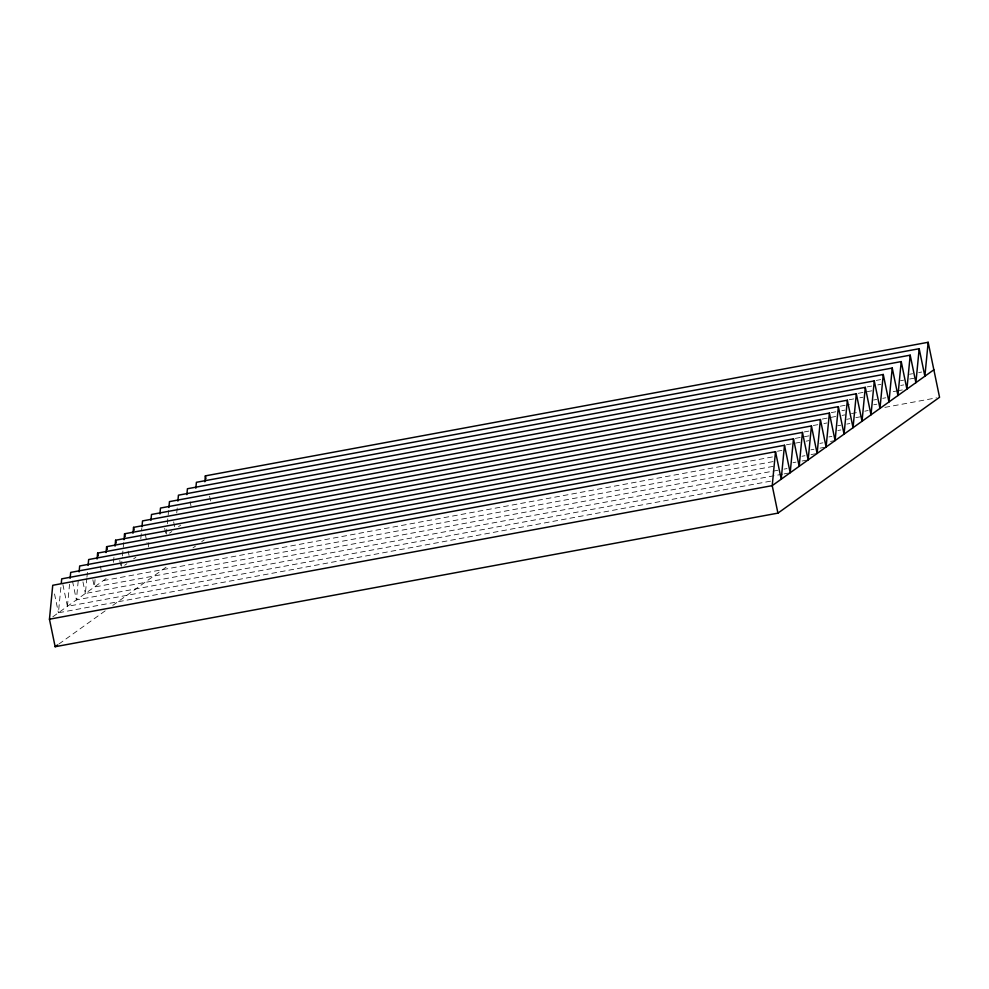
<?xml version="1.0" encoding="UTF-8"?>
<svg xmlns="http://www.w3.org/2000/svg" width="989" height="989" viewBox="0 0 989 989"><rect width="100%" height="100%" fill="white"/><g stroke="black" fill="none" stroke-linecap="round" stroke-linejoin="round"><path stroke-width="0.74" stroke-dasharray="4.95 3.71" d="M770.579 481.161L58.425 612.784L60.997 586.23M782.596 474.164L67.413 606.344L69.551 584.215M777.91 470.257L76.388 599.903L78.527 577.774M773.225 466.351L85.363 593.474L86.797 578.713M86.933 577.242L87.514 571.345M773.089 461.591L94.351 587.033L95.055 579.653M113.451 562.358L114.019 556.461M121.424 566.252L122.29 557.4M122.426 555.929L123.712 542.64M140.809 538.622L141.81 528.299M148.362 546.942L148.795 542.516M166.325 534.072L167.178 525.221M167.326 523.737L168.612 510.46M176.734 512.883L177.303 506.974M52.813 616.802L107.813 577.378M124.651 565.312L126.901 563.705M133.626 558.872L135.876 557.264M169.552 533.133L171.789 531.526M178.527 526.692L180.777 525.085M58.907 644.024L105.267 610.794M112.783 605.404L167.907 565.881M192.966 547.918L195.476 546.126M201.731 541.638L204.241 539.846M876.155 380.444L880.705 379.603M909.559 374.275L912.6 373.706M918.67 372.593L921.711 372.025M867.18 386.884L871.729 386.044M877.799 384.919L880.84 384.362M900.583 380.703L903.612 380.147M909.695 379.022L914.244 378.181M858.192 393.325L865.783 391.916M867.304 391.632L871.865 390.791M900.707 385.463L903.748 384.906M849.217 399.754L853.767 398.913M859.849 397.788L862.878 397.232M893.252 391.619L897.802 390.779M899.322 390.494L902.364 389.938M840.242 406.195L849.353 404.513M873.646 400.013L876.674 399.457M882.757 398.332L885.785 397.776M831.255 412.623L835.816 411.783M841.886 410.67L844.927 410.101M873.769 404.773L876.81 404.204M822.279 419.064L836.298 416.357M842.022 415.417L845.051 414.861M851.48 413.55L857.55 412.438M864.794 411.201L868.181 410.472M884.883 407.381L936.509 397.838M813.304 425.505L817.854 424.664M823.924 423.539L826.965 422.971M846.708 419.324L849.736 418.767M855.819 417.642L861.889 416.517M804.317 431.933L808.878 431.093M837.732 425.764L840.761 425.208M846.831 424.083L849.872 423.515M795.341 438.374L802.932 436.965M804.453 436.693L809.002 435.852M837.856 430.512L840.897 429.955M786.366 444.815L793.957 443.406M795.477 443.121L800.027 442.281M806.097 441.168L809.138 440.599M828.881 436.953L831.91 436.396M777.379 451.244L781.94 450.403M819.893 443.393L822.935 442.825M830.525 441.428L835.087 440.587M103.326 580.605L772.953 456.844M810.918 449.822L813.959 449.266M820.029 448.141L824.591 447.3M801.943 456.263L804.972 455.706M811.054 454.581L815.604 453.741M792.955 462.704L795.997 462.135M802.067 461.01L806.628 460.169M783.98 469.132L787.021 468.576M784.116 473.892L788.666 473.051M209.581 496.132L210.781 501.918M190.123 501.757L191.025 506.108M173.656 521.871L174.855 527.656M164.681 528.311L165.88 534.097M145.222 533.949L147.027 542.627M128.162 551.157L129.065 555.497M119.78 560.491L120.979 566.277M100.334 566.128L101.224 570.468M92.842 579.801L94.351 587.033M82.965 581.891L85.363 593.474M72.494 581.099L76.388 599.903M62.913 584.635L67.413 606.344M54.531 593.969L58.425 612.784"/><path stroke-width="1.48" d="M204.81 481.767L205.378 475.87L928.164 342.281L939.55 397.281L777.923 513.13L55.149 646.719L49.45 619.213L52.738 585.29L775.512 451.701L781.211 479.208L784.487 445.273L61.714 578.849L61.281 583.275M70.12 578.318L70.689 572.408L793.475 438.832L799.161 466.326L802.45 432.391L79.676 565.98L79.108 571.877M88.083 565.436L88.651 559.539L811.425 425.962L817.124 453.457L820.413 419.521L97.627 553.098L97.058 559.008M106.046 552.567L106.614 546.67L829.388 413.081L835.087 440.587L838.363 406.652L115.589 540.229L115.021 546.126M123.996 539.697L124.565 533.788L847.35 400.211L853.037 427.705L856.326 393.783L133.552 527.36L132.971 533.256M141.959 526.816L142.527 520.919L865.301 387.342L871 414.836L874.288 380.901L151.502 514.478L150.934 520.387M159.909 513.946L160.49 508.049L883.264 374.472L888.963 401.967L892.239 368.032L169.465 501.608L168.896 507.518M177.872 501.077L178.44 495.18L901.226 361.591L906.913 389.097L910.201 355.162L187.428 488.739L186.847 494.636M195.834 488.207L196.403 482.298L919.177 348.721L924.876 376.216L928.164 342.281M775.512 451.701L772.224 485.636L777.923 513.13M793.475 438.832L790.186 472.767L784.487 445.273M811.425 425.962L808.149 459.897L802.45 432.391M829.388 413.081L826.099 447.016L820.413 419.521M847.35 400.211L844.062 434.146L838.363 406.652M865.301 387.342L862.025 421.277L856.326 393.783M883.264 374.472L879.975 408.395L874.288 380.901M901.226 361.591L897.938 395.526L892.239 368.032M919.177 348.721L915.901 382.656L910.201 355.162M55.149 646.719L57.646 644.915M933.851 369.787L772.224 485.636L49.45 619.213M205.378 475.87L205.984 478.763M133.552 527.36L134.145 530.252M124.565 533.788L125.17 536.693M115.589 540.229L116.195 543.122M106.614 546.67L107.208 549.563M97.627 553.098L98.232 555.991"/></g></svg>
